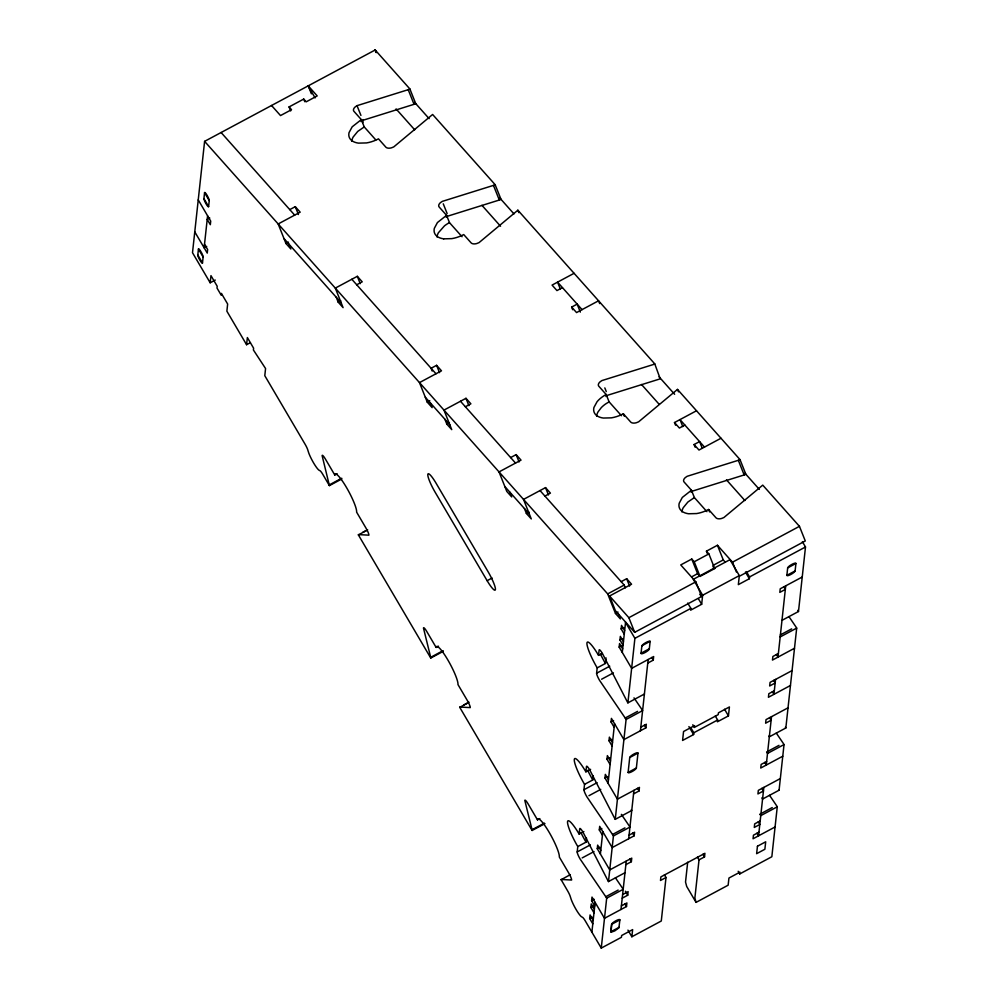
<?xml version="1.0" encoding="UTF-8"?>
<svg xmlns="http://www.w3.org/2000/svg" width="998" height="998" viewBox="0 0 998 998"><rect width="100%" height="100%" fill="white"/><g stroke="black" fill="none" stroke-linecap="round" stroke-linejoin="round"><path stroke-width="1.5" d="M341.79 478.978L329.402 485.614L322.104 455.55A6.325 1.048 61.8 0 1 325.41 459.068L334.779 474.986A22.156 3.655 61.8 0 1 346.381 487.311A22.156 3.655 61.8 0 1 356.623 512.149L365.979 528.079A6.325 1.048 61.8 0 1 368.911 535.165L358.556 534.604A6.375 1.048 61.8 0 0 358.369 534.891L430.762 658.044L443.137 651.407M361.014 121.581L362.86 120.309L414.469 104.179A6.412 3.493 -21.8 0 0 415.679 103.555L409.891 88.972L375.173 49.987L204.602 141.354L192.502 252.706L210.179 282.783L215.269 280.064M197.804 255.001L198.44 249.051A4.753 0.786 61.8 0 1 200.935 251.696A4.753 0.786 61.8 0 1 203.13 257.01L202.482 262.973A4.753 0.786 61.8 0 1 199.987 260.328A4.753 0.786 61.8 0 1 197.791 255.001L202.482 262.973M203.929 198.614L204.565 192.664A4.753 0.786 61.8 0 1 207.06 195.309A4.753 0.786 61.8 0 1 209.256 200.623L208.607 206.586A4.753 0.786 61.8 0 1 206.112 203.941A4.753 0.786 61.8 0 1 203.929 198.614L208.607 206.586M207.596 215.817L204.128 247.791L206.711 246.406M210.179 282.783L210.965 275.635L217.202 286.251L217.003 288.035L221.219 295.196L221.406 293.412L227.644 304.028L226.87 311.176L246.581 344.709L250.398 342.676M246.581 344.709L247.367 337.561L253.604 348.19L253.405 349.974L265.568 368.536L264.794 375.685L305.176 444.384A6.325 1.048 61.8 0 1 307.596 449.362L308.756 453.017A12.662 2.083 61.8 0 0 318.774 470.046L320.246 470.881A6.325 1.048 61.8 0 1 322.828 474.412L329.402 485.614M362.848 122.579L363.172 119.598M664.443 874.859L666.003 877.516L661.287 921.004L631.859 936.76L632.632 929.612L621.629 935.513L621.43 937.297L601.258 948.1L606.684 898.163A6.312 1.048 61.8 0 0 605.774 896.715L580.125 859.029A6.325 1.048 61.8 0 1 577.193 851.93L577.78 846.566A22.156 3.655 61.8 0 1 567.538 821.741A22.156 3.655 61.8 0 1 579.139 834.066L583.855 831.534M579.139 834.066L579.726 828.702A6.325 1.048 61.8 0 1 583.032 832.22L607.595 879.974A6.35 1.048 61.8 0 0 608.481 881.571L624.985 872.726M608.481 881.571L613.433 835.937A6.325 1.048 61.8 0 0 612.535 834.49L586.886 796.803A6.325 1.048 61.8 0 1 583.955 789.717L584.541 784.353A22.156 3.655 61.8 0 1 574.299 759.515A22.156 3.655 61.8 0 1 585.901 771.841L590.616 769.321M585.901 771.841L586.475 766.476A6.325 1.048 61.8 0 1 589.793 770.007L614.356 817.749A6.35 1.048 61.8 0 0 615.242 819.346L631.746 810.501A6.35 1.048 61.8 0 1 631.297 809.715M615.242 819.346L626.095 719.458A6.337 1.048 61.8 0 0 625.197 718.011L599.536 680.324A6.325 1.048 61.8 0 1 596.604 673.226L597.191 667.874A22.156 3.655 61.8 0 1 586.949 643.036A22.156 3.655 61.8 0 1 598.551 655.362L602.093 653.465M598.551 655.362L599.137 649.997A6.325 1.048 61.8 0 1 602.443 653.515L627.006 701.27A6.325 1.048 61.8 0 0 627.892 702.866L644.409 694.022M577.78 846.566L586.038 842.15L586.487 837.983M584.541 784.353L592.787 779.937L593.249 775.758M597.191 667.874L605.449 663.445L606.048 657.894M592.8 923.836L589.681 918.534L590.067 914.954L593.211 920.318M594.022 912.871L590.878 907.506L591.265 903.939L594.384 909.24M594.733 905.972L591.614 900.658L592.001 897.09L604.489 918.322L626.495 906.533L626.894 902.953L621.38 905.897M625.871 864.655L631.372 861.698L631.759 858.13L609.741 869.919L597.266 848.687L597.652 845.119L600.771 850.421M602.418 835.226L599.299 829.924L599.686 826.344L612.173 847.589L634.179 835.788L634.578 832.22L629.064 835.164M633.555 793.909L639.057 790.965L639.444 787.397L617.425 799.186L604.95 777.953L605.337 774.373L608.456 779.688M610.102 764.493L606.984 759.191L607.383 755.611L610.502 760.925M612.111 746.03L608.992 740.716L609.379 737.148L612.498 742.462M614.157 727.268L611.038 721.953L611.425 718.385L623.9 739.618L645.918 727.829L646.305 724.249L640.803 727.205M647.764 663.084L653.266 660.14L653.653 656.559L631.647 668.361L619.159 647.116L619.546 643.548L622.665 648.862M623.064 645.257L619.945 639.955L620.332 636.375L623.451 641.689M624.261 634.241L621.143 628.927L621.529 625.359L624.648 630.661M591.889 932.182L595.132 902.392M600.384 853.989L602.817 831.658M608.069 783.255L614.543 723.687M622.278 652.43L625.584 622.091M627.892 702.866L634.903 638.333L625.546 622.415M628.116 772.427L629.726 757.532A4.753 1.098 -30.4 0 1 634.004 753.977A4.753 1.098 -30.4 0 1 637.984 753.116L636.362 768.011A4.753 1.098 -30.4 0 1 632.096 771.554A4.753 1.098 -30.4 0 1 628.116 772.427L636.362 768.011M619.87 919.894L618.935 927.816L614.78 930.897L611.038 932.257L611.712 924.036A4.753 1.098 -30.4 0 1 616.265 920.568A4.753 1.098 -30.4 0 1 619.87 919.894L611.612 924.323L610.801 931.77L619.059 927.354M620.993 909.477L626.257 861.074M628.678 838.744L633.942 790.341M640.417 730.773L648.151 659.516M622.228 898.163L627.73 895.206L628.116 891.638L622.615 894.582M687.734 603.066L690.853 608.381L690.653 610.165L701.669 604.277L702.642 595.245L693.286 579.327L729.975 559.678L739.331 575.596L738.345 584.628L749.361 578.728L749.548 576.944L746.429 571.629M715.292 716.015L717.637 719.995L717.437 721.779L728.453 715.89L729.413 706.958L718.41 712.846L718.223 714.63L694.371 727.405L694.571 725.621L683.555 731.509L682.595 740.441L693.598 734.553L693.785 732.769L690.666 727.455M687.684 862.21L685.526 882.032L686.699 886.461L696.055 902.379L728.153 885.189L728.939 878.04L739.942 872.152L739.743 873.936L771.841 856.746L777.267 806.808A6.337 1.048 61.8 0 0 776.369 805.361L769.533 795.306M697.465 857.182L699.024 859.839L694.882 897.963L696.055 902.379M699.024 859.839L704.526 856.895L704.912 853.315L660.888 876.893L660.501 880.461L666.003 877.516M763.832 787.41L758.567 835.813L757.008 833.155M771.516 716.676L766.252 765.067L764.693 762.422M775.558 679.438L773.937 694.334L772.377 691.676M785.725 585.838L777.991 657.108L776.432 654.451M786.873 575.335L787.672 567.887A4.753 1.098 -30.4 0 1 791.95 564.344A4.753 1.098 -30.4 0 1 795.93 563.471L795.119 570.918A4.74 1.098 -30.4 0 1 790.853 574.461A4.74 1.098 -30.4 0 1 786.873 575.335L795.119 570.918M761.898 797.864A6.35 1.048 61.8 0 0 762.559 799.061L779.076 790.216L784.029 744.583A6.337 1.048 61.8 0 0 783.131 743.136L776.294 733.093M768.872 736.05A6.35 1.048 61.8 0 0 769.321 736.836L785.838 727.991L796.691 628.104A6.362 1.048 61.8 0 0 795.78 626.657L788.944 616.614M781.983 620.357L798.487 611.512L805.498 546.979L802.38 541.677M601.258 948.1L585.315 920.979A6.325 1.048 61.8 0 0 582.732 917.449L581.26 916.613A12.662 2.083 61.8 0 1 571.255 899.585L570.083 895.93A6.325 1.048 61.8 0 0 567.662 890.952L561.101 879.637A6.387 1.048 61.8 0 1 561.263 879.463L571.617 880.036A6.325 1.048 61.8 0 0 568.685 872.938L559.329 857.02A22.156 3.655 61.8 0 0 549.087 832.182A22.156 3.655 61.8 0 0 537.485 819.857L528.129 803.939A6.325 1.048 61.8 0 0 524.811 800.408L532.034 829.75A6.3 1.035 61.8 0 1 532.109 830.473L544.908 823.624M605.886 396.493L607.732 395.22L658.917 379.252A6.213 3.505 -21.7 0 0 660.202 378.753L654.763 363.883L517.875 210.204L479.028 242.626L476.832 243.512A6.337 3.53 -21.7 0 1 473.301 243.849A6.375 3.555 -21.8 0 1 471.068 242.826L463.721 234.567A22.181 12.363 -21.7 0 1 451.782 238.634L443.723 238.846M691.14 492.214L692.986 490.941L744.595 474.811A6.375 3.53 -21.8 0 0 745.818 474.212L740.017 459.604L677.492 389.407L638.633 421.817L636.437 422.703A6.337 3.53 -21.7 0 1 632.919 423.04A6.375 3.555 -21.6 0 1 630.686 422.017L623.338 413.771A22.181 12.375 -21.7 0 1 611.4 417.85L603.328 418.05A22.181 12.375 -21.7 0 1 593.922 407.508L597.054 401.732A22.181 12.375 -21.7 0 1 606.173 394.497L598.85 386.276A6.375 3.555 -21.8 0 1 598.413 384.292A6.337 3.53 -21.8 0 1 600.06 381.86L601.906 380.575L653.091 364.607A6.213 3.493 -21.7 0 0 654.364 364.095L654.763 363.883M446.268 217.302L448.127 216.03L499.736 199.899A6.375 3.605 -21.6 0 0 501.008 199.351L495.145 184.68L432.621 114.483L393.761 146.906L391.565 147.791A6.337 3.543 -21.8 0 1 388.047 148.128A6.375 3.555 -21.7 0 1 385.814 147.105L378.467 138.847A22.168 12.375 -21.7 0 1 366.528 142.926L358.469 143.126A22.168 12.375 -21.7 0 1 349.063 132.584L352.182 126.821L361.326 119.61L364.245 126.933L375.797 139.907M409.879 88.959A6.287 3.493 -21.8 0 1 408.219 89.683L357.034 105.663L355.188 106.936A6.337 3.53 -21.7 0 0 353.541 109.381A6.375 3.555 -21.6 0 0 353.978 111.364L361.326 119.61M462.049 236.738L449.499 222.654L446.58 215.331L437.436 222.542L434.342 228.317A22.181 12.363 -21.7 0 0 443.698 238.846M706.921 511.65L694.371 497.565L691.452 490.243L682.308 497.453L679.214 503.229A22.168 12.363 -21.7 0 0 688.57 513.758L696.654 513.558A22.168 12.363 -21.7 0 0 708.592 509.479L715.94 517.737A6.375 3.555 -21.6 0 0 718.173 518.76A6.337 3.543 -21.8 0 0 721.691 518.436L723.887 517.538L762.746 485.128L799.448 526.333L805.286 540.966L739.693 576.096M364.245 126.933L357.758 131.399L353.142 137.038A21.632 12.063 -21.8 0 0 351.783 141.292M694.371 497.565L687.884 502.031L683.268 507.67A21.632 12.063 -21.8 0 0 681.896 511.924M621.492 415.742L609.104 401.845L605.749 403.878A22.181 12.35 -21.8 0 0 601.258 407.658L598.002 411.949A21.619 12.063 -21.6 0 0 596.629 416.203M290.655 110.915L289.071 106.923L303.741 99.064L306.199 101.821L317.202 95.92L308.22 85.84M209.755 218.026L207.21 219.385L210.328 224.7L210.715 221.119L198.24 199.887M289.782 209.617L295.283 206.673L300.186 212.175L278.168 223.964L285.952 243.487L290.842 248.989L288.909 244.111M285.952 243.487L288.484 242.127M356.723 284.767L362.224 281.823L357.321 276.321L335.316 288.11L343.087 307.634L338.185 302.132L336.251 297.254M338.185 302.132L340.73 300.772M574.075 273.302L552.069 285.091L556.959 290.58L562.46 287.636M430.213 402.743L432.146 407.633L427.256 402.132L419.484 382.608L441.49 370.819L436.6 365.33L431.086 368.274L432.196 371.056M572.715 309.742L571.654 307.085L577.156 304.128L580.337 312.112M427.256 402.132L429.789 400.772M465.367 406.76L470.881 403.816L465.979 398.314L443.973 410.103L451.745 429.627L446.842 424.125L444.896 419.247M334.779 474.986L337.137 473.726M329.328 484.878L341.715 478.242M446.842 424.125L449.387 422.765M362.686 532.383L367.638 529.738M358.369 534.891L366.628 530.462M510.639 457.571L516.141 454.626L521.031 460.128L499.025 471.917L506.797 491.44L511.7 496.929L509.753 492.051M544.92 496.068L550.422 493.112L545.519 487.623L523.513 499.412L531.285 518.923L526.383 513.434L524.449 508.543M675.559 425.21L674.498 422.541L696.517 410.752M684.902 425.098L679.401 428.042L674.498 422.541M526.383 513.434L528.928 512.074M695.144 447.204L694.084 444.534L699.586 441.59L702.243 448.239M720.993 438.247L698.987 450.036L694.084 444.534M487.136 580.686A15.818 2.607 61.8 0 0 495.42 589.481A15.818 2.607 61.8 0 0 488.097 571.742L436.101 483.269A15.818 2.607 61.8 0 0 427.805 474.474A15.818 2.607 61.8 0 0 435.128 492.214L487.136 580.686L492.089 578.029M430.762 658.044A6.3 1.035 61.8 0 0 430.687 657.308L423.451 627.979A6.325 1.048 61.8 0 1 426.77 631.497L436.126 647.428L438.496 646.168M430.687 657.308L443.062 650.684M621.168 581.659L626.669 578.715L631.559 584.217L609.553 596.006L615.379 610.639L634.691 632.32L701.644 596.467L695.818 581.834L680.748 564.918L691.764 559.03L694.209 561.774L700.035 576.42L714.705 568.561L708.879 553.915L706.434 551.17L717.437 545.27L732.495 562.186L736.387 571.941M204.602 141.354L607.682 593.897L624.187 585.065L625.297 587.847M694.209 561.774L708.879 553.915M607.682 593.897L615.454 613.421L617.999 612.061M692.088 576.619L697.59 573.663L700.035 576.42M713.183 565.317L723.263 559.915L725.147 562.024M464.033 704.825L468.985 702.168M532.109 830.473L459.729 707.32L468.386 702.679M609.553 596.006L628.865 617.687L695.818 581.834M732.495 562.186L799.448 526.333M621.143 628.927L623.675 627.567M702.642 595.245L739.331 575.596M619.945 639.955L622.478 638.595M634.903 638.333L690.853 608.381M749.548 576.944L805.498 546.979M619.159 647.116L621.704 645.756M787.672 567.899L795.93 563.471M596.604 673.226L609.741 666.202M641.065 653.191L649.324 648.775M601.594 679.226L613.421 672.889M802.242 577.006L780.224 588.783L779.837 592.363L785.339 589.419L783.779 586.762M611.038 721.953L613.57 720.593M625.197 718.011L637.572 711.374M780.311 634.94L791.651 628.865M626.095 719.458L642.6 710.613A6.337 1.048 61.8 0 0 641.702 709.166L634.004 697.864M796.691 628.104L780.174 636.949A6.362 1.048 61.8 0 0 779.949 636.562M608.992 740.716L611.537 739.356M778.378 653.528L772.876 656.472L772.477 660.052L794.495 648.263M606.984 759.191L609.529 757.831M629.726 757.532L637.984 753.116M792.063 670.594L770.057 682.383L769.67 685.963L775.172 683.019L773.612 680.362M604.95 777.953L607.495 776.594M583.955 789.717L597.091 782.682M693.785 732.769L717.637 719.995M774.336 690.753L768.822 693.71L768.435 697.278L790.453 685.489M537.485 819.857L539.843 818.597M588.945 795.705L600.759 789.368M532.034 829.75L544.421 823.113M788.021 707.832L766.015 719.62L765.628 723.188L771.13 720.244L769.57 717.587M599.299 829.924L601.844 828.565M577.193 851.93L590.329 844.894M612.535 834.49L624.923 827.866M766.626 751.981L779.001 745.356M613.433 835.937L629.95 827.093A6.325 1.048 61.8 0 0 629.052 825.658L621.355 814.343M784.029 744.583L767.524 753.428A6.337 1.048 61.8 0 0 767.063 752.679M597.266 848.687L599.81 847.327M582.183 857.918L594.01 851.593M766.651 761.499L761.137 764.443L760.75 768.011L782.769 756.222M561.076 879.762L570.345 874.61M780.336 778.565L758.33 790.354L757.944 793.921L763.445 790.977L761.886 788.32M591.614 900.658L594.159 899.298M605.774 896.715L618.161 890.079M759.865 814.206L772.24 807.569M606.684 898.163L623.189 889.318A6.312 1.048 61.8 0 0 622.29 887.871L615.442 877.828M777.267 806.808L760.763 815.64A6.337 1.048 61.8 0 0 760.089 814.543M590.878 907.506L593.411 906.147M760.189 820.917L754.688 823.861L754.301 827.429L759.802 824.485L758.243 821.828M589.681 918.534L592.213 917.174M758.967 832.232L753.453 835.176L753.066 838.757L775.084 826.968M446.58 215.331L439.232 207.085A6.375 3.555 -21.7 0 1 438.783 205.101A6.337 3.53 -21.7 0 1 440.442 202.656L442.289 201.384L493.898 185.254A6.375 3.605 -21.6 0 0 495.17 184.705M740.005 459.579A6.287 3.493 -21.8 0 1 738.345 460.303L687.16 476.296L685.314 477.58A6.337 3.53 -21.7 0 0 683.667 480.013A6.375 3.555 -21.6 0 0 684.104 481.997L691.452 490.243M414.644 102.395L429.128 118.65M499.487 197.641L513.97 213.909M659.067 376.82L674.623 394.285M745.019 473.314L759.341 489.394M582.059 309.63L557.57 282.135L560.34 289.108M704.488 447.092L680 419.597L682.782 426.57M396.069 108.907L414.694 129.815M481.947 205.326L500.559 226.234M641.527 384.492L659.154 404.29M726.469 479.863L744.882 500.534M571.654 307.085L576.557 312.574L598.563 300.785L599.673 303.579M712.871 566.502L713.483 567.188M714.094 567.874L714.705 568.561M289.071 106.923L291.516 109.68L280.513 115.568L271.531 105.489M699.76 594.359L701.644 596.467M221.094 132.497L294.684 215.131M351.82 279.278L435.989 373.763M460.477 401.258L515.529 463.072M540.018 490.567L624.187 585.065M284.006 238.597L341.141 302.756M425.31 397.254L449.799 424.736M504.851 486.55L529.339 514.045M615.454 613.421L620.344 618.922L618.411 614.044M745.456 572.091L749.361 578.728M698.538 598.962L701.669 604.277M724.548 709.254L728.453 715.89M692.812 724.748L694.371 727.405M651.706 657.482L653.266 660.14M688.919 726.594L693.598 734.553M308.095 85.953L315.118 97.891M738.183 871.279L739.743 873.936M644.359 725.172L645.918 727.829M702.966 854.238L704.526 856.895M637.497 788.308L639.057 790.965M632.62 833.143L634.179 835.788M629.813 859.053L631.372 861.698M625.384 891.226L627.73 895.206M624.935 903.876L626.495 906.533M204.565 192.664L209.256 200.623M627.954 930.124L631.859 936.76M204.515 244.211L207.634 249.525L207.247 253.093L194.772 231.86M198.44 249.051L203.13 257.01M738.345 460.328L744.171 474.973M677.492 389.407L678.465 391.84M708.592 509.491L709.566 511.924M717.437 545.27L723.263 559.915M706.434 551.17L707.407 553.616M691.764 559.03L697.59 573.663M623.338 413.771L624.311 416.203M604.813 387.898L606.273 391.565M606.198 394.522L609.104 401.845M517.875 210.204L518.848 212.649M493.474 185.416L499.312 200.049M626.669 578.715L629.576 586.038M628.865 617.687L634.691 632.32M408.219 89.695L414.045 104.328M443.262 203.829L447.154 213.584M375.173 49.987L376.234 52.645L375.111 49.9M545.519 487.623L548.438 494.933M516.141 454.626L519.06 461.949M357.034 105.663L360.927 115.419M468.898 405.637L465.979 398.314M436.6 365.33L439.507 372.641M308.756 87.175L311.401 93.824M303.741 99.064L304.802 101.734M357.321 276.321L360.241 283.644M295.283 206.673L298.414 214.533M449.474 222.629A22.106 12.363 -21.7 0 0 444.497 225.835L438.396 232.759A21.632 12.076 -21.7 0 0 437.024 237.013M605.449 663.445A22.156 3.655 61.8 0 1 600.509 654.214M592.787 779.937A22.156 3.655 61.8 0 1 587.672 770.331M586.038 842.15A22.156 3.655 61.8 0 1 580.911 832.557M459.729 707.32A6.375 1.048 61.8 0 1 459.916 707.033L470.258 707.607A6.325 1.048 61.8 0 0 467.338 700.509L457.97 684.578A22.156 3.655 61.8 0 0 447.728 659.753A22.156 3.655 61.8 0 0 436.138 647.428M641.851 645.98A4.753 1.098 -30.4 0 1 646.118 642.425A4.753 1.098 -30.4 0 1 650.097 641.564M779.076 790.216A6.35 1.048 61.8 0 1 778.852 789.83M785.838 727.991A6.35 1.048 61.8 0 1 785.389 727.205M798.487 611.512A6.362 1.048 61.8 0 1 797.814 610.327M641.876 645.743L641.04 653.428A4.753 1.098 -30.4 0 0 645.02 652.555A4.753 1.098 -30.4 0 0 649.299 649.012L650.135 641.327L641.876 645.743M757.445 846.229L756.634 853.677L764.88 849.261L765.691 841.813L757.445 846.229"/></g></svg>
